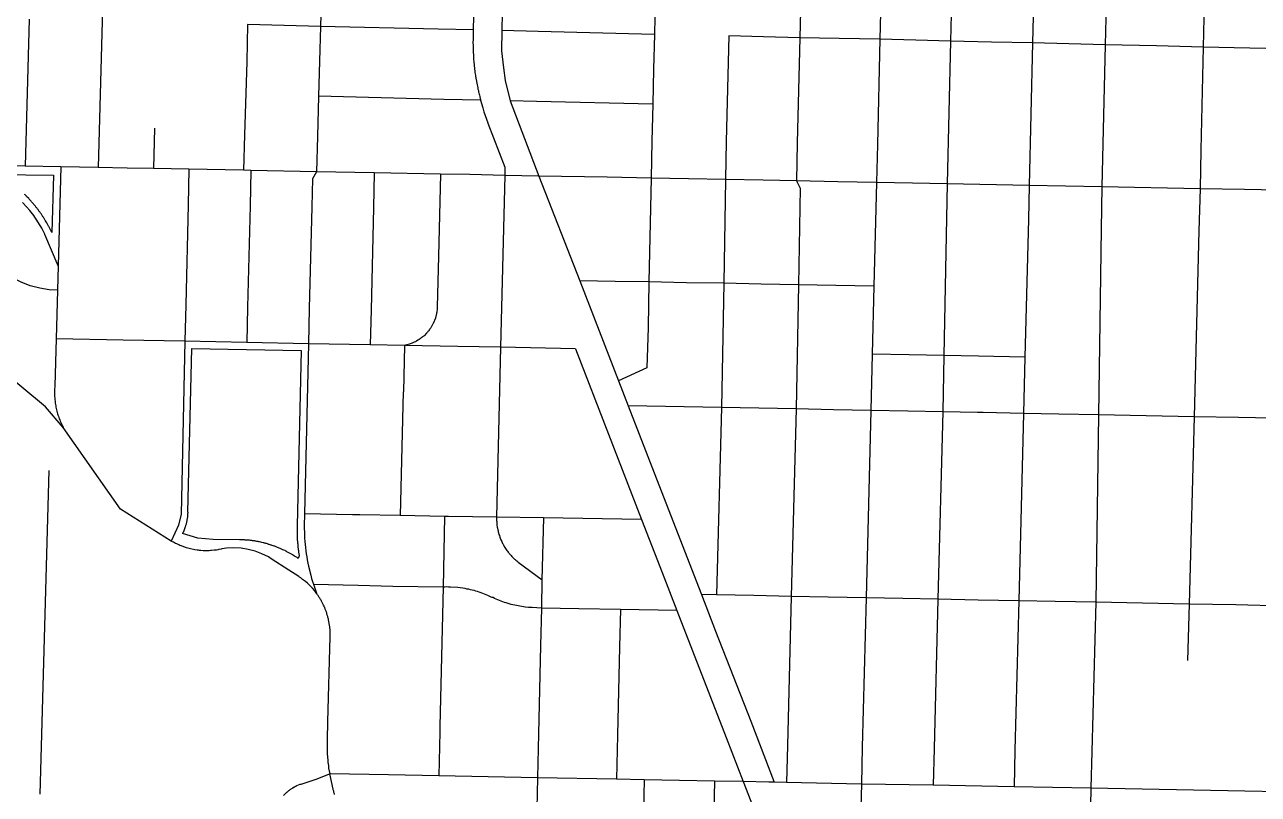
# Model space of a CAD drawing. Extents: x 1 to 394, y 101 to 384.
# Drawn here: x 165.46 to 204.02, y 149.78 to 173.85 of the extents above; entities that cross this region are included whole.
import ezdxf

# ---------------------------------------------------------------- set-up
doc = ezdxf.new("R2010")
doc.units = 0
doc.layers.get('0').update_dxf_attribs({"linetype": 'CONTINUOUS'})

msp = doc.modelspace()

# ---------------------------------------------------------------- linework, layer by layer
at = {"color": 4}
for points in [[(189.806398, 178.038856), (189.691816, 173.439007)], [(192.302768, 177.981571), (192.192272, 173.389893)], [(194.512658, 177.928371), (194.402162, 173.336693)], [(197.074496, 177.866978), (196.968096, 173.275311)], [(199.349874, 177.813778), (199.239378, 173.222111)], [(202.402799, 177.744204), (202.300444, 173.148451)], [(179.534489, 175.869888), (179.485354, 173.684546)], [(167.903889, 175.059591), (167.883459, 173.954652), (167.760664, 169.383445)], [(174.738195, 174.887713), (174.713679, 173.795042)], [(180.402072, 174.756756), (180.377557, 173.664085)], [(185.169714, 174.638078), (185.145199, 173.545407)], [(165.60806, 174.016034), (165.485286, 169.424367)], [(172.434174, 173.848242), (172.405573, 172.68191)], [(173.575959, 173.819599), (172.434174, 173.8482)], [(174.713638, 173.795042), (173.575959, 173.819599)], [(174.713638, 173.795042), (174.680951, 172.70237)], [(178.384522, 173.709103), (174.713638, 173.79501)], [(179.485375, 173.684546), (178.384522, 173.709061)], [(179.485375, 173.684546), (179.481185, 173.422632), (179.481185, 173.34081), (179.476994, 173.316295), (179.476994, 173.258989), (179.481185, 173.238559), (179.481185, 173.050317), (179.485375, 173.005268), (179.485375, 172.960219), (179.489566, 172.935704), (179.489566, 172.890655), (179.493756, 172.853777), (179.493756, 172.82109), (179.497947, 172.796575), (179.497947, 172.751526), (179.502138, 172.702391), (179.506328, 172.669704), (179.506328, 172.649275), (179.510519, 172.637018), (179.510519, 172.616588), (179.51471, 172.600245), (179.51471, 172.563368), (179.5189, 172.542938), (179.523091, 172.518423), (179.523091, 172.497994), (179.527281, 172.473479), (179.527281, 172.448964), (179.531472, 172.424449), (179.535663, 172.40402), (179.539853, 172.379504), (179.539853, 172.354989), (179.548234, 172.314026), (179.556616, 172.264891), (179.556616, 172.244462), (179.560806, 172.211775), (179.564997, 172.203394), (179.569188, 172.174793), (179.577569, 172.125658), (179.581759, 172.105229), (179.58595, 172.080714), (179.590141, 172.060284), (179.594331, 172.035769), (179.598522, 172.01534), (179.606903, 171.966205), (179.615284, 171.925242), (179.623666, 171.876107), (179.627856, 171.855678), (179.632047, 171.831162), (179.640428, 171.810733), (179.644619, 171.786218), (179.648809, 171.757617), (179.653, 171.741274), (179.661381, 171.716759), (179.669762, 171.675795), (179.669762, 171.671605), (179.678144, 171.64709), (179.686525, 171.606126), (179.690715, 171.581611), (179.699097, 171.561182), (179.703287, 171.536667), (179.711668, 171.516238), (179.715859, 171.491723), (179.72005, 171.483341)], [(180.377515, 173.664085), (180.365258, 173.025676), (180.42665, 172.501849), (180.483957, 172.096701), (180.643556, 171.462378)], [(181.515204, 173.635442), (180.377515, 173.664043)], [(185.145167, 173.545407), (181.515204, 173.6354)], [(185.145167, 173.545407), (185.120652, 172.452735)], [(187.469649, 173.496303), (187.391913, 170.189646)], [(188.554127, 173.46765), (187.469649, 173.496251)], [(189.691816, 173.439007), (188.554127, 173.467608)], [(189.691816, 173.439007), (189.614081, 170.148714)], [(190.91953, 173.41445), (189.691816, 173.438965)], [(192.192272, 173.389893), (190.91953, 173.414408)], [(192.192272, 173.389893), (192.118622, 170.099611)], [(193.321769, 173.36125), (192.192272, 173.389851)], [(194.402162, 173.336693), (193.321769, 173.361208)], [(195.683086, 173.303954), (194.402162, 173.336641), (194.295762, 168.871887)], [(196.968096, 173.275311), (195.683086, 173.303912)], [(196.968096, 173.275311), (196.861696, 168.822783)], [(198.101689, 173.250754), (196.968096, 173.275269)], [(199.239378, 173.222111), (198.101689, 173.250712)], [(199.239378, 173.222111), (199.165728, 170.115975)], [(200.839501, 173.185276), (199.239378, 173.222153)], [(202.300496, 173.148451), (200.839501, 173.185328)], [(202.300496, 173.148451), (202.226846, 169.931819)], [(203.761481, 173.115712), (202.300496, 173.148398)], [(205.267483, 173.078876), (203.761481, 173.115754)], [(172.405531, 172.68191), (172.340052, 170.39836)], [(174.680898, 172.70237), (174.652297, 171.609709)], [(185.12061, 172.452735), (185.096095, 171.36416)], [(174.652255, 171.609709), (174.615378, 170.353342)], [(179.714549, 171.482839), (178.564592, 171.51144), (174.652255, 171.609657)], [(179.714549, 171.482839), (179.780028, 171.245482), (179.816905, 171.126804), (179.857869, 171.012212), (179.898832, 170.893533), (179.939795, 170.778952), (179.943986, 170.766694), (180.475995, 169.391649), (180.471804, 169.133821)], [(180.643525, 171.462378), (181.539761, 169.113339)], [(181.462004, 171.446014), (180.643525, 171.462378)], [(185.096053, 171.36416), (181.462004, 171.445982)], [(185.096053, 171.36416), (185.067452, 170.206011)], [(169.520387, 170.611159), (169.4877, 169.34661)], [(172.340052, 170.39836), (172.307366, 169.29341)], [(174.61542, 170.353342), (174.582733, 169.248392)], [(185.06741, 170.206011), (185.042895, 169.047861)], [(187.391892, 170.189646), (187.367377, 169.00694)], [(189.61406, 170.148714), (189.585459, 168.961922)], [(192.118612, 170.099611), (192.090011, 168.912818)], [(199.165717, 170.115975), (199.13303, 168.777765)], [(202.226825, 169.931819), (202.20231, 168.716383)], [(165.485286, 169.424367), (164.388529, 169.44071)], [(166.594322, 169.39981), (165.485286, 169.424325)], [(166.594322, 169.39981), (166.508414, 166.305963)], [(167.760664, 169.383445), (166.594322, 169.399789)], [(168.673265, 169.362974), (167.760664, 169.383403)], [(169.487648, 169.34661), (168.673265, 169.362974)], [(170.60078, 169.326149), (169.487648, 169.346578)], [(170.60078, 169.326149), (170.576265, 168.208921)], [(172.307313, 169.29341), (170.60078, 169.326097)], [(172.532391, 169.289314), (172.307313, 169.293504)], [(174.582681, 169.248392), (172.532391, 169.289356), (172.507876, 168.184364)], [(174.582681, 169.248392), (174.45582, 169.0274), (174.435391, 168.147539)], [(176.391528, 169.215653), (174.582681, 169.24834)], [(176.391528, 169.215653), (176.367013, 168.1148), (176.293321, 164.930917), (176.26471, 163.83415)], [(178.458182, 169.174732), (176.391528, 169.215695)], [(178.458182, 169.174732), (178.39679, 166.608797)], [(179.378976, 169.158357), (178.458182, 169.1747)], [(180.471647, 169.1338), (179.378976, 169.158315)], [(180.471647, 169.1338), (180.34069, 163.760489)], [(181.539761, 169.113339), (180.471647, 169.133769)], [(183.671904, 169.076514), (181.539761, 169.113392)], [(181.539761, 169.113339), (182.816589, 165.835336)], [(185.042853, 169.047861), (183.671904, 169.076462)], [(185.042853, 169.047861), (184.977375, 165.802597)], [(186.209185, 169.0274), (185.042853, 169.04783)], [(187.367335, 169.00694), (186.209185, 169.027369)], [(187.367335, 169.00694), (187.314114, 165.761665)], [(188.545945, 168.986479), (187.367335, 169.006908)], [(189.585417, 168.961922), (188.545945, 168.986437)], [(189.585417, 168.961922), (189.708181, 168.736844), (189.650874, 165.712561)], [(190.882705, 168.937365), (189.585417, 168.96188)], [(192.089959, 168.912818), (190.882705, 168.937334)], [(192.089959, 168.912818), (192.008137, 165.667544)], [(193.215369, 168.892358), (192.089959, 168.912787)], [(194.295762, 168.871887), (193.215369, 168.892316)], [(194.295762, 168.871887), (194.275333, 167.799686)], [(196.861696, 168.822783), (194.295762, 168.871918)], [(196.861696, 168.822783), (196.837181, 167.750572)], [(199.132978, 168.777765), (196.861696, 168.822814)], [(199.132978, 168.777765), (199.112549, 167.45592)], [(202.202279, 168.716383), (199.132978, 168.777776)], [(202.202279, 168.716383), (202.165401, 167.398624)], [(203.593688, 168.695923), (202.202279, 168.716352)], [(205.169265, 168.659087), (203.593688, 168.695965)], [(166.508382, 166.305963), (166.099148, 167.284042), (166.094957, 167.300385), (166.062271, 167.357692), (166.03367, 167.419084), (166.000983, 167.480477), (165.968296, 167.537783), (165.931419, 167.59509), (165.898732, 167.652397), (165.825082, 167.766989), (165.784119, 167.824296), (165.747241, 167.877517), (165.624467, 168.037116), (165.534473, 168.143516), (165.39942, 168.290847)], [(170.576233, 168.208921), (170.498497, 165.082335)], [(172.507845, 168.184364), (172.430109, 165.01276)], [(174.43536, 168.147539), (174.36171, 164.971839)], [(166.487922, 165.544769), (166.234191, 165.557027), (165.935452, 165.602076), (165.6408, 165.679812), (165.358425, 165.790308), (165.088319, 165.92535), (164.830502, 166.093142), (164.593146, 166.285481), (164.380336, 166.498291), (164.187997, 166.735647), (164.03658, 166.964822), (163.950672, 167.099875), (163.844262, 167.230831), (163.721498, 167.353606), (163.586445, 167.460006), (163.44321, 167.554085), (163.291792, 167.631821), (163.128096, 167.693213), (162.964401, 167.738262), (162.792523, 167.762778), (162.653384, 167.771159), (159.972857, 167.816208)], [(194.275301, 167.799686), (194.19348, 163.502661)], [(196.837139, 167.750572), (196.726643, 163.453558)], [(199.112517, 167.45592), (199.02661, 161.644721)], [(202.165443, 167.398624), (202.014026, 161.587425)], [(178.3968, 166.608797), (178.359923, 165.016856), (178.359923, 164.992341), (178.355732, 164.971912), (178.355732, 164.926863), (178.347351, 164.8859), (178.347351, 164.861384), (178.33897, 164.820421), (178.334779, 164.795906), (178.330588, 164.775477), (178.322207, 164.755048), (178.318017, 164.734618), (178.313826, 164.710103), (178.305445, 164.689674), (178.301254, 164.669245), (178.235776, 164.505549), (178.223518, 164.48512), (178.215137, 164.468776), (178.20288, 164.448347), (178.194498, 164.427918), (178.182241, 164.411574), (178.157726, 164.370611), (178.133211, 164.337924), (178.120953, 164.317495), (178.096438, 164.284808), (178.08418, 164.264379), (178.067837, 164.248036), (178.055579, 164.231692), (178.039236, 164.215349), (178.026978, 164.199005), (177.949243, 164.12127), (177.932899, 164.109012), (177.916556, 164.092669), (177.896127, 164.080411), (177.879783, 164.064068), (177.847096, 164.039553), (177.826667, 164.027295), (177.79398, 164.00278), (177.773551, 163.990522), (177.757208, 163.978265), (177.716244, 163.95375), (177.699901, 163.945368), (177.679472, 163.933111), (177.638508, 163.916768), (177.618079, 163.90451), (177.59765, 163.896129), (177.581307, 163.887748), (177.540343, 163.871404), (177.515828, 163.863023), (177.495399, 163.858832), (177.454436, 163.842489), (177.413472, 163.834108), (177.393043, 163.825726), (177.368528, 163.821536), (177.348099, 163.817345), (177.331755, 163.813155)], [(166.508382, 166.305963), (166.487953, 165.544769), (166.446959, 164.026488)], [(182.816589, 165.835336), (184.027939, 162.704653), (184.330773, 161.931181)], [(183.921539, 165.818961), (182.816589, 165.835336)], [(184.977375, 165.802597), (183.921539, 165.81894)], [(184.977375, 165.802597), (184.95286, 164.374351)], [(186.147803, 165.77804), (184.977375, 165.802555)], [(187.314135, 165.761665), (186.147803, 165.778008)], [(187.314135, 165.761665), (187.240485, 161.873895)], [(188.480467, 165.737118), (187.314135, 165.761633)], [(189.650895, 165.712561), (188.480467, 165.737076)], [(189.650895, 165.712561), (189.573159, 161.828878)], [(190.817227, 165.688004), (189.650895, 165.712519)], [(192.008116, 165.667544), (190.817227, 165.687973)], [(192.008116, 165.667544), (191.954895, 163.547679)], [(170.498476, 165.082335), (170.473961, 163.948742)], [(172.430088, 165.01276), (172.405573, 163.911906)], [(174.361699, 164.971839), (174.337184, 163.870985)], [(166.663896, 161.251851), (166.119609, 161.898442), (163.758292, 163.846428), (163.758292, 163.850619), (163.709157, 163.891582), (163.655936, 163.932545), (163.606801, 163.969423), (163.55358, 164.0063), (163.500359, 164.047263), (163.447138, 164.07995), (163.393918, 164.116827), (163.340697, 164.149514), (163.28339, 164.186392), (163.230169, 164.219078), (163.172863, 164.247679), (163.115556, 164.280366), (162.943678, 164.366274), (162.886371, 164.390789), (162.636736, 164.497189)], [(184.952818, 164.374351), (184.907769, 163.113888), (184.027907, 162.704653)], [(166.447, 164.026488), (166.410123, 162.557322), (166.405932, 162.512273), (166.401742, 162.471309), (166.401742, 162.389488), (166.397551, 162.344438), (166.401742, 162.303475), (166.401742, 162.221653), (166.405932, 162.176604), (166.422276, 162.012908), (166.430657, 161.967859), (166.439038, 161.926896), (166.443229, 161.885933), (166.45161, 161.84497), (166.463868, 161.804006), (166.472249, 161.763043), (166.484506, 161.72208), (166.492888, 161.681117), (166.505145, 161.644239), (166.517403, 161.603276), (166.533746, 161.562313), (166.546004, 161.521349), (166.562347, 161.484472), (166.574605, 161.443509), (166.590948, 161.406631), (166.611377, 161.365668), (166.644064, 161.292018), (166.664493, 161.255141), (166.664493, 161.25095)], [(168.546404, 163.985567), (166.447, 164.02653)], [(170.473919, 163.948742), (168.546404, 163.985619)], [(170.473919, 163.948742), (170.355241, 158.538585), (170.277505, 158.198915), (170.048331, 157.699645)], [(172.405531, 163.911906), (170.473919, 163.948784)], [(174.337142, 163.870985), (172.405531, 163.911948)], [(174.337142, 163.870985), (174.210282, 158.550864)], [(176.264657, 163.83415), (174.337142, 163.871027)], [(177.332772, 163.813689), (176.264657, 163.834118)], [(177.332772, 163.813689), (177.300085, 162.369069)], [(178.998384, 163.785046), (177.332772, 163.813647)], [(180.34069, 163.760489), (178.998384, 163.785004)], [(180.34069, 163.760489), (180.213819, 158.440367)], [(182.681536, 163.711375), (180.34069, 163.76051)], [(182.681536, 163.711375), (184.744104, 158.374889)], [(191.954916, 163.547679), (191.909867, 161.78386)], [(193.108969, 163.523133), (191.954916, 163.547648)], [(194.193448, 163.502661), (193.108969, 163.523091)], [(194.193448, 163.502661), (194.160761, 161.738842)], [(195.282034, 163.482201), (194.193448, 163.50263)], [(196.726643, 163.453558), (195.282034, 163.482159)], [(196.726643, 163.453558), (196.681594, 161.689739)], [(177.300033, 162.369069), (177.205953, 158.497664)], [(186.074132, 161.894356), (184.330773, 161.931233)], [(184.330773, 161.931181), (185.284306, 159.455282)], [(187.240474, 161.873895), (186.074132, 161.894325)], [(187.240474, 161.873895), (187.093143, 156.017668)], [(188.406806, 161.849338), (187.240474, 161.873853)], [(189.573138, 161.828878), (188.406806, 161.849307)], [(189.573138, 161.828878), (189.425807, 155.968565)], [(190.743566, 161.804321), (189.573138, 161.828836)], [(191.909898, 161.78386), (190.743566, 161.804289)], [(191.909898, 161.78386), (191.762567, 155.923547)], [(195.245198, 161.718382), (194.160709, 161.738811), (193.072134, 161.759271), (191.909898, 161.783818)], [(194.160709, 161.738842), (194.009292, 155.878529)], [(195.421172, 161.714285), (195.245198, 161.718476)], [(196.681626, 161.689739), (195.421172, 161.714254)], [(196.681626, 161.689739), (196.534305, 155.833512)], [(197.786575, 161.669268), (196.681626, 161.689697)], [(199.026578, 161.644721), (197.786575, 161.669236)], [(199.026578, 161.644721), (198.944757, 155.784408)], [(200.520302, 161.616068), (199.026578, 161.644669)], [(202.014026, 161.587425), (200.520302, 161.616026)], [(202.014026, 161.587425), (201.862608, 155.727112)], [(203.405435, 161.558782), (202.014026, 161.587383)], [(170.04831, 157.699645), (168.460455, 158.694099), (166.663896, 161.251851)], [(204.985109, 161.530129), (203.405435, 161.55873)], [(166.221923, 159.901352), (165.943634, 149.784946)], [(185.284306, 159.455282), (186.614334, 156.025861)], [(175.708091, 158.522221), (174.210282, 158.550822), (174.201901, 158.178454), (174.201901, 158.080289), (174.206091, 157.982124), (174.206091, 157.883959), (174.214472, 157.785793), (174.218663, 157.687628), (174.227044, 157.593549), (174.263922, 157.298896), (174.280265, 157.200731), (174.296608, 157.106652), (174.317038, 157.008487), (174.333381, 156.910322), (174.407031, 156.627937), (174.431546, 156.529772), (174.460147, 156.435693), (174.492834, 156.345699), (174.558312, 156.157457), (174.590999, 156.067463), (174.59938, 156.047034)], [(175.937266, 158.518124), (175.708091, 158.522315)], [(177.205911, 158.497664), (175.937266, 158.518093)], [(178.589139, 158.469021), (177.205911, 158.497622)], [(178.589139, 158.469021), (178.564624, 157.368167)], [(178.711913, 158.469021), (178.589139, 158.469021)], [(180.213819, 158.440367), (178.711913, 158.468968)], [(180.213819, 158.440367), (180.213819, 158.338012), (180.21801, 158.309411), (180.21801, 158.28081), (180.222201, 158.252209), (180.226391, 158.219522), (180.226391, 158.190921), (180.234772, 158.133614), (180.243154, 158.105014), (180.251535, 158.047707), (180.259916, 158.01502), (180.268297, 157.986419), (180.272488, 157.957818), (180.288831, 157.900512), (180.301089, 157.875996), (180.317432, 157.81869), (180.32969, 157.790089), (180.338071, 157.761488), (180.350329, 157.736973), (180.374844, 157.679666), (180.387101, 157.655151), (180.399359, 157.62655), (180.415702, 157.602035), (180.42796, 157.57752), (180.444303, 157.548919), (180.456561, 157.524404), (180.538382, 157.40164), (180.558812, 157.377125), (180.575155, 157.35261), (180.595584, 157.33218), (180.611928, 157.307665), (180.632357, 157.28315), (180.67332, 157.242187), (180.693749, 157.217672), (180.775571, 157.13585), (180.800086, 157.119507), (180.820516, 157.099077), (180.845031, 157.078648), (180.869546, 157.062305), (180.889975, 157.041876), (181.634783, 156.489395)], [(181.6789, 158.419907), (180.213819, 158.440336)], [(181.6789, 158.419907), (181.633851, 156.488295)], [(184.744104, 158.374889), (181.6789, 158.419938)], [(184.744104, 158.374889), (185.390706, 156.71747)], [(174.599056, 156.046322), (174.578626, 156.074923), (174.554111, 156.107609), (174.533682, 156.13621), (174.460032, 156.222118), (174.406811, 156.275339), (174.382296, 156.30394), (174.353695, 156.328455), (174.300474, 156.381676), (174.243168, 156.430811), (174.210481, 156.455326), (174.18188, 156.475755), (174.153279, 156.50027), (174.124678, 156.520699), (174.091991, 156.545214), (174.059304, 156.565644), (174.030704, 156.586073), (173.719687, 156.786604), (173.171303, 157.138553), (173.081309, 157.199946), (172.880778, 157.302301), (172.667978, 157.380037), (172.451083, 157.437344), (172.230091, 157.474221), (172.005013, 157.486479), (171.775838, 157.474221), (171.628507, 157.449706), (171.608078, 157.445516), (171.534428, 157.429172), (171.49755, 157.424982), (171.460673, 157.4166), (171.423795, 157.41241), (171.382832, 157.408219), (171.309182, 157.399838), (171.272305, 157.399838), (171.235427, 157.395647), (171.047174, 157.395647), (170.973524, 157.404028), (170.932561, 157.404028), (170.895684, 157.408219), (170.858806, 157.4166), (170.785156, 157.424982), (170.601, 157.465945), (170.564122, 157.478202), (170.527245, 157.486584), (170.494558, 157.498841), (170.420908, 157.523356), (170.388221, 157.535614), (170.351344, 157.547871), (170.318657, 157.564215), (170.28178, 157.576472), (170.216301, 157.609159), (170.179424, 157.625502), (170.146737, 157.641846), (170.11405, 157.662275), (170.081363, 157.678618), (170.048677, 157.699048)], [(178.564592, 157.368167), (178.540077, 156.259121), (178.44187, 151.912993)], [(185.390706, 156.71747), (185.85315, 155.522495)], [(175.888162, 156.312321), (174.492656, 156.340922)], [(176.972641, 156.275496), (175.888162, 156.312373)], [(178.540035, 156.259121), (176.972641, 156.275464)], [(180.078777, 155.935826), (180.050176, 155.948083), (179.943776, 155.997218), (179.730977, 156.07904), (179.67367, 156.099469), (179.620449, 156.115813), (179.563143, 156.132156), (179.509922, 156.148499), (179.452615, 156.160757), (179.399394, 156.173014), (179.342088, 156.189358), (179.284781, 156.197739), (179.227474, 156.209997), (178.9983, 156.242683), (178.769126, 156.259027), (178.711819, 156.259027), (178.654513, 156.263217), (178.597206, 156.259027), (178.539899, 156.259027)], [(181.633882, 156.488295), (181.613453, 155.604338)], [(175.012386, 150.415183), (174.975509, 150.595243), (174.971318, 150.62793), (174.967128, 150.664808), (174.967128, 150.685237), (174.962937, 150.705666), (174.962937, 150.714047), (174.958747, 150.726305), (174.954556, 150.758992), (174.954556, 150.787593), (174.950365, 150.808022), (174.950365, 150.828451), (174.946175, 150.852966), (174.946175, 150.873395), (174.941984, 150.893825), (174.941984, 150.938874), (174.937793, 150.959303), (174.937793, 150.979732), (174.933603, 151.000162), (174.933603, 151.06564), (174.929412, 151.090155), (174.929412, 151.151548), (174.925222, 151.176063), (174.925222, 151.495272), (174.941565, 152.043646), (175.015215, 154.711894), (175.015215, 154.863311), (175.011024, 154.887826), (175.011024, 154.936961), (175.006834, 154.98201), (175.002643, 154.986201), (175.002643, 155.014802), (174.965766, 155.235794), (174.957385, 155.260309), (174.957385, 155.26869), (174.945127, 155.309654), (174.940936, 155.334169), (174.924593, 155.383304), (174.912336, 155.432439), (174.903954, 155.456954), (174.895573, 155.477383), (174.891382, 155.493726), (174.887192, 155.502108), (174.878811, 155.526623), (174.866553, 155.551138), (174.858172, 155.571567), (174.841828, 155.620702), (174.829571, 155.645217), (174.82119, 155.665646), (174.808932, 155.690161), (174.796675, 155.710591), (174.788293, 155.735106), (174.776036, 155.755535), (174.763778, 155.78005), (174.739263, 155.821013), (174.727006, 155.845528), (174.714748, 155.865958), (174.70249, 155.890473), (174.690233, 155.910902), (174.67389, 155.931331), (174.649374, 155.972294), (174.633031, 155.992724), (174.620773, 156.013153), (174.60443, 156.037668), (174.596049, 156.046049)], [(181.613422, 155.604338), (181.326951, 155.616595), (181.273731, 155.620786), (181.216424, 155.624976), (181.110014, 155.633358), (181.052707, 155.641739), (180.999486, 155.65012), (180.94218, 155.658501), (180.888959, 155.670759), (180.835738, 155.67914), (180.782517, 155.691398), (180.725211, 155.703655), (180.67199, 155.715913), (180.51239, 155.765048), (180.463255, 155.781391), (180.410034, 155.797734), (180.356814, 155.818164), (180.307679, 155.838593), (180.254458, 155.859022), (180.205323, 155.879451), (180.152102, 155.903966), (180.102967, 155.928482), (180.078452, 155.936863)], [(187.093143, 156.017668), (186.614334, 156.02605)], [(186.614334, 156.025861), (187.056307, 154.884076)], [(188.259475, 155.993122), (187.093143, 156.017637)], [(189.425807, 155.968565), (188.259475, 155.99308)], [(189.425807, 155.968565), (189.307128, 151.299141)], [(190.579871, 155.948104), (189.425807, 155.968533)], [(191.762567, 155.923547), (190.579871, 155.948062)], [(191.762567, 155.923547), (191.643889, 151.250027)], [(192.908438, 155.903086), (191.762567, 155.923516)], [(194.009292, 155.878529), (192.908438, 155.903045)], [(194.009292, 155.878529), (193.890613, 151.209106)], [(195.269755, 155.853972), (194.009292, 155.878488)], [(196.534305, 155.833512), (195.269755, 155.853941)], [(196.534305, 155.833512), (196.415626, 151.159992)], [(197.671994, 155.808955), (196.534305, 155.83347)], [(198.944725, 155.784408), (197.671994, 155.808923)], [(198.944725, 155.784408), (198.817865, 151.114984)], [(200.401624, 155.755755), (198.944725, 155.784356)], [(181.613422, 155.604338), (181.588907, 154.433909)], [(182.78385, 155.579781), (181.613422, 155.604296)], [(184.085235, 155.555234), (182.78385, 155.579749)], [(184.085235, 155.555234), (184.056634, 154.384806), (183.995189, 151.622436), (183.96246, 150.247391)], [(185.85315, 155.522495), (184.085235, 155.555182)], [(185.85315, 155.522495), (187.391892, 151.556958)], [(201.862608, 155.727112), (200.401624, 155.755713)], [(201.862608, 155.727112), (201.813473, 153.967379)], [(203.323593, 155.698469), (201.862608, 155.72707)], [(204.829595, 155.66573), (203.323593, 155.698417)], [(187.056307, 154.884076), (188.161257, 152.064421)], [(181.588865, 154.433909), (181.527472, 151.667454)], [(188.161257, 152.064421), (188.889701, 150.15327)], [(178.437722, 151.728836), (178.405035, 150.353791)], [(178.441818, 151.912993), (178.437627, 151.728836)], [(181.527483, 151.667454), (181.494796, 150.296505)], [(187.391892, 151.556958), (187.923901, 150.17373)], [(189.307128, 151.299141), (189.278528, 150.145077)], [(191.643889, 151.250027), (191.615288, 150.10007)], [(193.890613, 151.209106), (193.862012, 150.059138)], [(196.415626, 151.159992), (196.387025, 150.010035)], [(198.817865, 151.114984), (198.789264, 149.965017)], [(175.012386, 150.415183), (174.566316, 150.243295), (174.095689, 150.087791), (174.091499, 150.087791), (174.066984, 150.07941), (173.964628, 150.038447), (173.944199, 150.026189), (173.923769, 150.017808), (173.90334, 150.005551), (173.886997, 149.997169), (173.846034, 149.972654), (173.825604, 149.964273), (173.809261, 149.952015), (173.788832, 149.939758), (173.772488, 149.9275), (173.752059, 149.915243), (173.735716, 149.898899), (173.715286, 149.886642), (173.698943, 149.874384), (173.6826, 149.858041), (173.666256, 149.845783), (173.645827, 149.82944), (173.629484, 149.813097), (173.61314, 149.800839), (173.600883, 149.784496), (173.551748, 149.735361)], [(175.152217, 149.771976), (175.143836, 149.792405), (175.139645, 149.812835), (175.131264, 149.833264), (175.127073, 149.857779), (175.122882, 149.874122), (175.114501, 149.894552), (175.110311, 149.919067), (175.101929, 149.939496), (175.00785, 150.414219)], [(176.833502, 150.382444), (175.012386, 150.415131)], [(178.404982, 150.353791), (176.833502, 150.382392)], [(181.494744, 150.296505), (178.404982, 150.353812)], [(181.494744, 150.296505), (181.470228, 149.33479)], [(183.96246, 150.247391), (181.494744, 150.296526)], [(184.830043, 150.231027), (183.96246, 150.247391)], [(184.830043, 150.231027), (184.809614, 149.269312), (184.789153, 148.426276)], [(185.930907, 150.210555), (184.830043, 150.230985)], [(187.027665, 150.190095), (185.930907, 150.210524)], [(187.027665, 150.190095), (186.986701, 148.323962)], [(187.923901, 150.17373), (187.027665, 150.190074)], [(187.923901, 150.17373), (190.178808, 144.366618)], [(188.72192, 150.157356), (187.923901, 150.173699)], [(188.889701, 150.15327), (188.72192, 150.15746)], [(189.278486, 150.145077), (188.889701, 150.153458)], [(191.615246, 150.10007), (189.278486, 150.145119)], [(191.615246, 150.10007), (191.586645, 149.003302)], [(193.86197, 150.059138), (191.615246, 150.100101)], [(198.789211, 149.965017), (196.386973, 150.010066), (193.86197, 150.059169)], [(198.789211, 149.965017), (198.764696, 148.868249)], [(203.597785, 149.870896), (198.789211, 149.964975)], [(204.678178, 149.850424), (203.597785, 149.870854)]]:
    msp.add_lwpolyline(points, dxfattribs=at)
at = {"color": 3}
for points in [[(164.622396, 169.164999), (166.361669, 169.136398), (166.312534, 167.348022)], [(166.311947, 167.34952), (166.295604, 167.390483), (166.283346, 167.410913), (166.274965, 167.431342), (166.262708, 167.451771), (166.254326, 167.4722), (166.242069, 167.49263), (166.233688, 167.513059), (166.22143, 167.533488), (166.209173, 167.549831), (166.200791, 167.570261), (166.176276, 167.611224), (166.167895, 167.631653), (166.155637, 167.647997), (166.11876, 167.709389), (166.110379, 167.725733), (166.085864, 167.766696), (166.073606, 167.783039), (166.049091, 167.824002), (166.036834, 167.840346), (166.012318, 167.881309), (166.000061, 167.897652), (165.987803, 167.918082), (165.975546, 167.934425), (165.959202, 167.954854), (165.946945, 167.971198), (165.934687, 167.991627), (165.92243, 168.00797), (165.906086, 168.0284), (165.893829, 168.044743), (165.881571, 168.065172), (165.869314, 168.081516), (165.85297, 168.097859), (165.840713, 168.118288), (165.824369, 168.134632), (165.812112, 168.150975), (165.799854, 168.171404), (165.767168, 168.204091), (165.75491, 168.22452), (165.738567, 168.240864), (165.726309, 168.257207), (165.709966, 168.273551), (165.697708, 168.289894), (165.681365, 168.310323), (165.665021, 168.326667), (165.652764, 168.34301), (165.603629, 168.392145), (165.591371, 168.408488), (165.525893, 168.473967), (165.513635, 168.49031), (165.480949, 168.522997), (165.464605, 168.535254)], [(170.56804, 158.599978), (170.690815, 163.723654), (174.103872, 163.654089), (173.977011, 158.186647), (173.977011, 157.887898), (173.981202, 157.867469), (173.981202, 157.797904), (173.985392, 157.773389), (173.985392, 157.72834), (173.989583, 157.707911), (173.989583, 157.683396), (173.993774, 157.658881), (173.993774, 157.638451), (173.997964, 157.613936), (173.997964, 157.593507), (174.002155, 157.568992), (174.002155, 157.544477), (174.006346, 157.524048), (174.006346, 157.499533), (174.010536, 157.475017), (174.014727, 157.454588), (174.014727, 157.430073), (174.018917, 157.405558), (174.023108, 157.385129), (174.027299, 157.360614), (174.027299, 157.336099), (174.031489, 157.315669), (174.03568, 157.291154), (174.03987, 157.262553), (174.03987, 157.233952), (174.03568, 157.205351), (174.027299, 157.180836), (174.015041, 157.152235), (173.994612, 157.168579), (173.978268, 157.180836), (173.916876, 157.217714), (173.900533, 157.229971), (173.83914, 157.266849), (173.822797, 157.27523), (173.761404, 157.312107), (173.740975, 157.320489), (173.700012, 157.345004), (173.679582, 157.353385), (173.663239, 157.365642), (173.64281, 157.3779), (173.62238, 157.386281), (173.601951, 157.398539), (173.560988, 157.414882), (173.536473, 157.42714), (173.49551, 157.443483), (173.47508, 157.455741), (173.393259, 157.488427), (173.368744, 157.500685), (173.286922, 157.533372), (173.262407, 157.537562), (173.201014, 157.562077), (173.176499, 157.570459), (173.15607, 157.574649), (173.135641, 157.583031), (173.111125, 157.591412), (173.090696, 157.595602), (173.070267, 157.603984), (173.049838, 157.608174), (173.025323, 157.616555), (173.004893, 157.620746), (172.984464, 157.629127), (172.959949, 157.633318), (172.93952, 157.641699), (172.915005, 157.64589), (172.874041, 157.654271), (172.849526, 157.662652), (172.808563, 157.671033), (172.784048, 157.675224), (172.763619, 157.679415), (172.739104, 157.683605), (172.718674, 157.687796), (172.694159, 157.691987), (172.67373, 157.696177), (172.649215, 157.700368), (172.628786, 157.704558), (172.608356, 157.704558), (172.583841, 157.708749), (172.563412, 157.71294), (172.538897, 157.71294), (172.518468, 157.71713), (172.493953, 157.721321), (172.473523, 157.721321), (172.449008, 157.725511), (172.428579, 157.725511), (172.404064, 157.729702), (172.359015, 157.729702), (172.338586, 157.733893), (172.269021, 157.733893), (172.248592, 157.738083), (172.179028, 157.738083), (171.360549, 157.742274), (170.873557, 157.791409), (170.40293, 157.934644), (170.415188, 157.955073), (170.423569, 157.975503), (170.435827, 158.000018), (170.460342, 158.06141), (170.468723, 158.085925), (170.485066, 158.126889), (170.493448, 158.151404), (170.501829, 158.171833), (170.506019, 158.192262), (170.514401, 158.216777), (170.518591, 158.237206), (170.526972, 158.261722), (170.531163, 158.282151), (170.535354, 158.306666), (170.539544, 158.327095), (170.547926, 158.37623), (170.552116, 158.396659), (170.556307, 158.421174), (170.560497, 158.441604), (170.560497, 158.466119), (170.564688, 158.490634), (170.568879, 158.511063), (170.568879, 158.560198), (170.573069, 158.580627), (170.573069, 158.605142)]]:
    msp.add_lwpolyline(points, dxfattribs=at)

doc.saveas('drawing.dxf')
